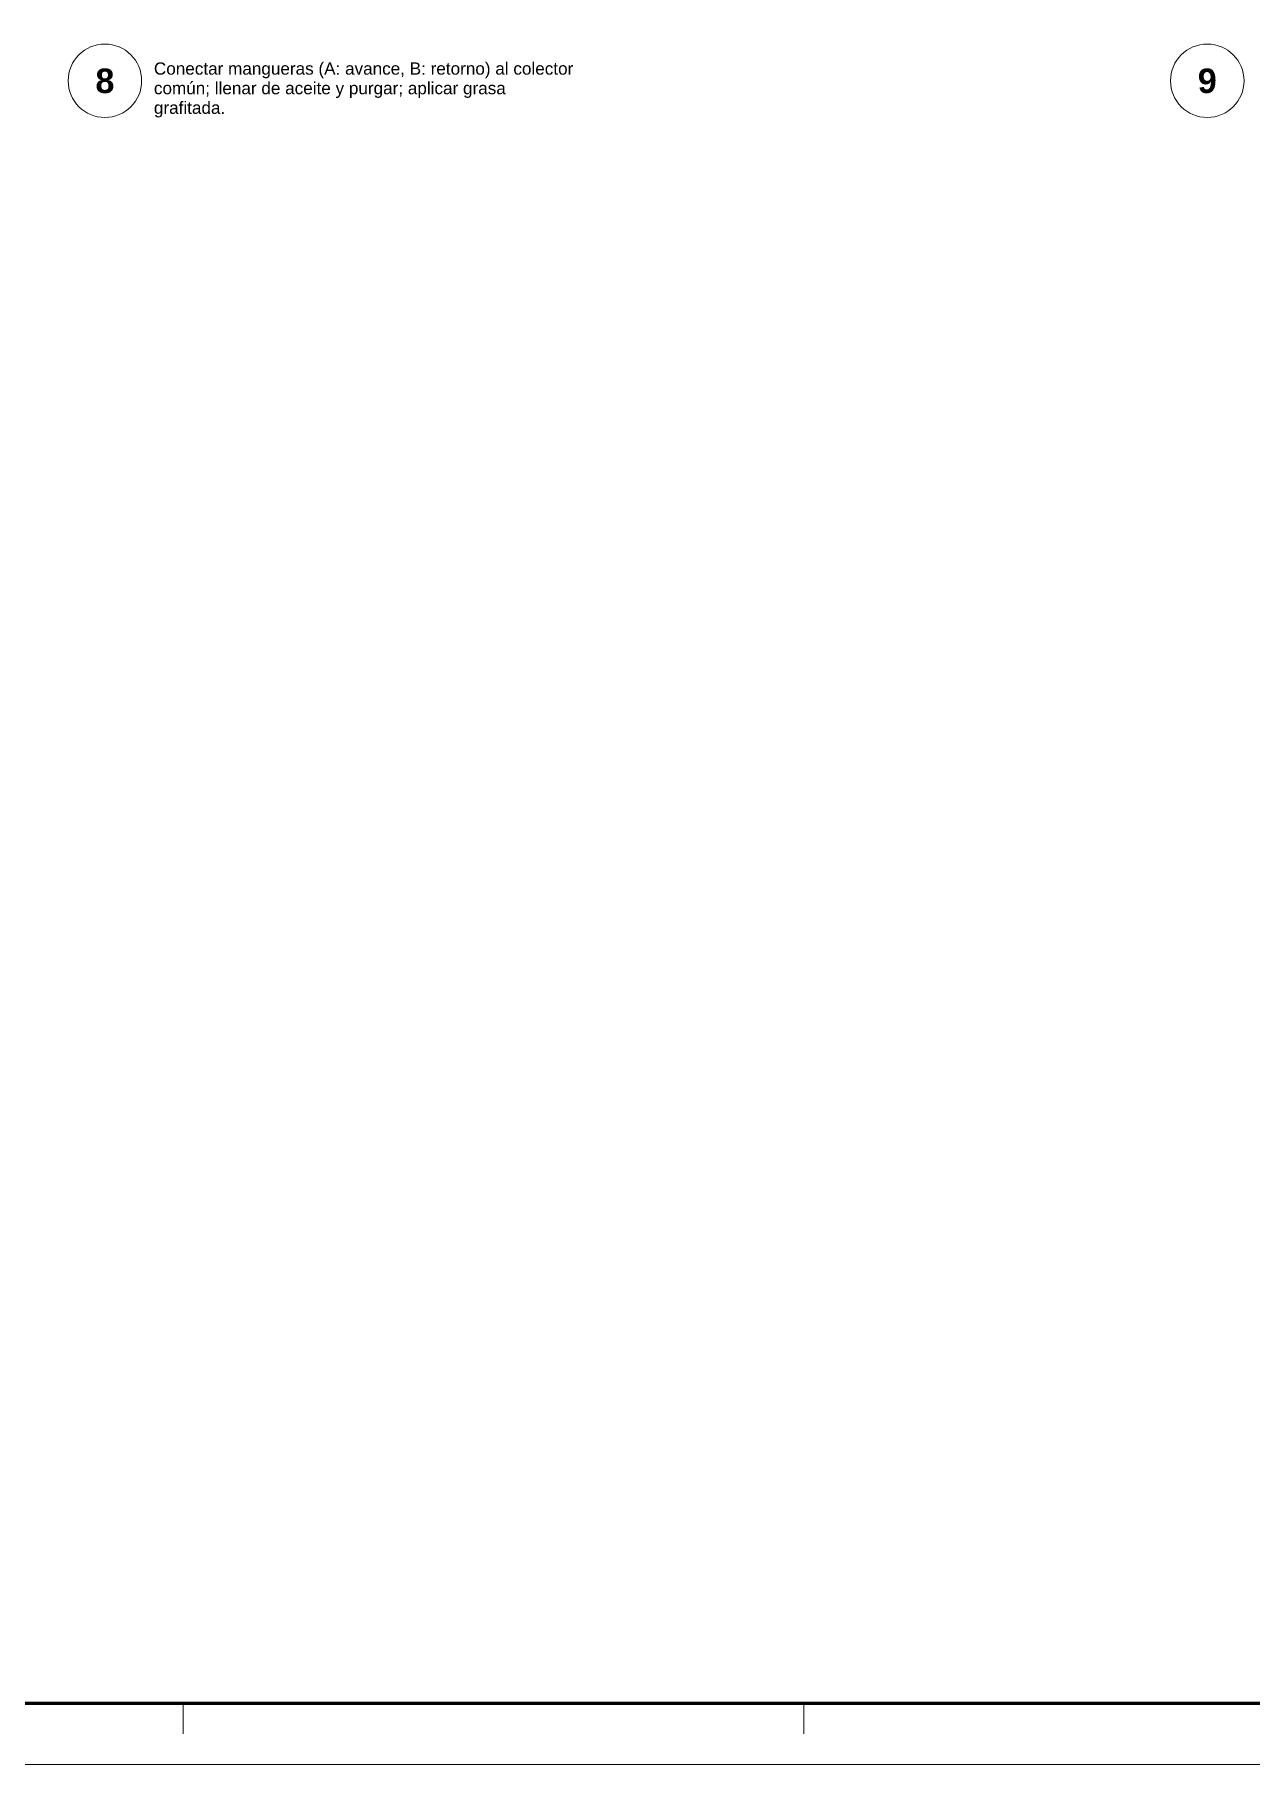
# Model space of a CAD drawing. Header units: millimetres. Extents: x 0 to 841, y 0 to 594.
# Drawn here: x 198.5 to 397, y 0 to 282.5 of the extents above; entities that cross this region are included whole.
import ezdxf
from ezdxf.enums import TextEntityAlignment as Align

# ---------------------------------------------------------------- set-up
doc = ezdxf.new("R2010")
doc.units = ezdxf.units.MM
for name, color, linetype, lineweight in [('FINA', 7, 'CONTINUOUS', 18), ('MARCO', 7, 'CONTINUOUS', 70), ('TXT', 7, 'CONTINUOUS', 25)]:
    doc.layers.add(name, color=color, linetype=linetype, lineweight=lineweight)
doc.styles.add('STD', font='LiberationSans-Regular.ttf')
doc.styles.add('STDB', font='LiberationSans-Bold.ttf')

msp = doc.modelspace()

# ---------------------------------------------------------------- linework, layer by layer
at = {"layer": 'FINA'}
for p, q in [((222.75, 10), (222.75, 5)), ((324.12, 10), (324.12, 5))]:
    msp.add_line(p, q, dxfattribs=at)
msp.add_lwpolyline([(0, 0), (841, 0), (841, 594), (0, 594)], close=True, dxfattribs=at)
for centre in [(210, 275), (390, 275)]:
    msp.add_circle(centre, 6, dxfattribs=at)
at = {"layer": 'MARCO'}
msp.add_lwpolyline([(20, 10), (831, 10), (831, 584), (20, 584)], close=True, dxfattribs=at)

# ---------------------------------------------------------------- texts
at = {"layer": 'TXT', "style": 'STDB'}
for s, p in [('8', (210, 275)), ('9', (390, 275))]:
    msp.add_text(s, height=4, dxfattribs=at).set_placement(p, align=Align.MIDDLE_CENTER)
at = {"layer": 'TXT', "style": 'STD'}
for s, p in [('Conectar mangueras (A: avance, B: retorno) al colector', (218, 278)), ('común; llenar de aceite y purgar; aplicar grasa', (218, 274.8)), ('grafitada.', (218, 271.6))]:
    msp.add_text(s, height=2, dxfattribs=at).set_placement(p, align=Align.TOP_LEFT)

doc.saveas('drawing.dxf')
